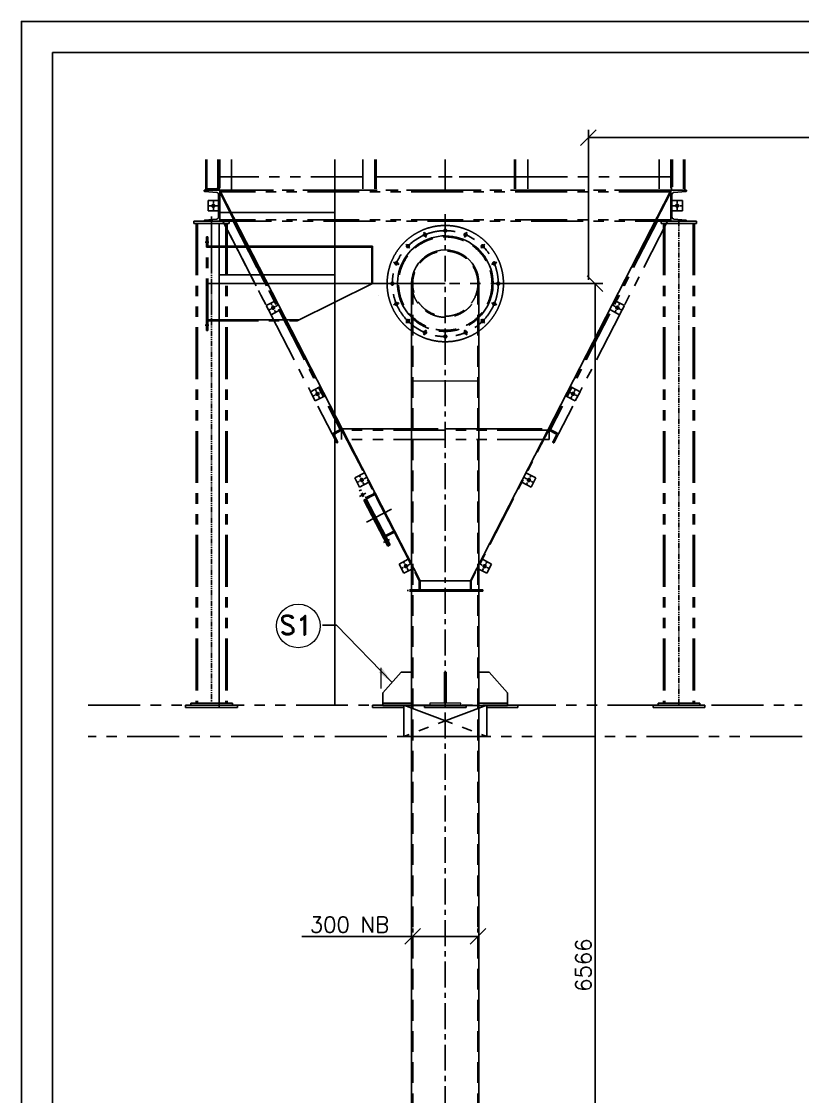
# Model space of a CAD drawing. Header units: inches. Extents: x 0 to 157513, y -28488 to 35640.
# Drawn here: x 55134 to 62654, y 25285 to 35640 of the extents above; entities that cross this region are included whole.
import ezdxf

# ---------------------------------------------------------------- set-up
doc = ezdxf.new("R2010")
doc.units = ezdxf.units.IN
doc.header["$LTSCALE"] = 400
doc.header["$MEASUREMENT"] = 0
for name, pattern in [('0', [0]), ('CENTER', [2, 1.25, -0.25, 0.25, -0.25]), ('DASHED2', [0.375, 0.25, -0.125]), ('HIDDEN', [9.525, 6.35, -3.175]), ('HIDDEN2', [4.7625, 3.175, -1.5875]), ('PHANTOM', [2.5, 1.25, -0.25, 0.25, -0.25, 0.25, -0.25])]:
    doc.linetypes.add(name, pattern=pattern)
for name, color, linetype in [('BF', 8, 'PHANTOM'), ('cen', 1, 'CENTER'), ('DIM', 1, 'Continuous'), ('hid', 3, 'HIDDEN2'), ('STR', 8, 'PHANTOM')]:
    doc.layers.add(name, color=color, linetype=linetype)
doc.layers.add('bordertext', color=1, linetype='Continuous', lineweight=20)
doc.layers.add('R- PHANTOM', color=3, linetype='PHANTOM', lineweight=9)
doc.styles.add('RD', font='ROMAND.SHX')
doc.styles.add('ROMANS', font='romans')
doc.dimstyles.new('SAM2 60 SC', dxfattribs={"dimscale": 60, "dimtxt": 2.5, "dimasz": 2.5, "dimexe": 1.25, "dimexo": 0.625, "dimtad": 1, "dimtoh": 1, "dimdec": 0, "dimdsep": 46, "dimtxsty": 'ROMANS', "dimblk": 'OBLIQUE', "dimcen": 2.5, "dimclrd": 1, "dimclre": 1, "dimclrt": 256, "dimadec": 0, "dimazin": 2, "dimtfac": 1, "dimtdec": 0, "dimtofl": 0, "dimtmove": 0, "dimatfit": 3, "dimfxl": 1, "dimtolj": 1, "dimtzin": 0, "dimarcsym": 1})
doc.dimstyles.new('STANDARD$7', dxfattribs={"dimscale": 25, "dimtxt": 2.5, "dimasz": 2.5, "dimexe": 1.5, "dimexo": 1, "dimgap": 1, "dimtad": 1, "dimdec": 3, "dimzin": 12, "dimdsep": 46, "dimtxsty": 'ROMANS', "dimcen": 125, "dimclrd": 1, "dimclre": 1, "dimclrt": 7, "dimadec": 0, "dimazin": 3, "dimtp": 0.051, "dimtm": 0.032, "dimtfac": 0.6, "dimtdec": 3, "dimtmove": 0, "dimatfit": 3, "dimfxl": 1, "dimtvp": 1, "dimtolj": 1, "dimtzin": 0, "dimarcsym": 1})

# ---------------------------------------------------------------- blocks, each defined once
blk = doc.blocks.new('m1ele611bf4')
at = {"ltscale": 10}
for p, q in [((-9928.5, 73049.6, 383), (-9928.5, 66762, 162.7)), ((-9603.3, 73049.6, 383), (-9603.3, 66762, 162.7))]:
    blk.add_line(p, q, dxfattribs=at)
blk.add_line((-9928.5, 72580.7, 349.4), (-9603.3, 72580.1, 366.5))
at = {"color": 7, "ltscale": 10}
for p, q in [((-10065.3, 71078.5, 385.1), (-9977.3, 71178.5, 385.1)), ((-9977.3, 71178.5, 385.1), (-9927.3, 71178.5, 385.1)), ((-9769.3, 71028.5, 385.1), (-9769.3, 71178.5, 385.1)), ((-9761.3, 71178.5, 385.1), (-9769.3, 71178.5, 385.1)), ((-9761.3, 71028.5, 385.1), (-9761.3, 71178.5, 385.1)), ((-9553.3, 71178.5, 385.1), (-9603.3, 71178.5, 385.1)), ((-9465.3, 71078.5, 385.1), (-9553.3, 71178.5, 385.1)), ((-10065.3, 71018.5, 385.1), (-10065.3, 71078.5, 385.1)), ((-9465.3, 71018.5, 385.1), (-9465.3, 71078.5, 385.1)), ((-10065.3, 71028.5, 385.1), (-9927.3, 71028.5, 385.1)), ((-10065.3, 71018.5, 385.1), (-9927.3, 71018.5, 385.1)), ((-9465.3, 71028.5, 385.1), (-9603.3, 71028.5, 385.1)), ((-9465.3, 71018.5, 385.1), (-9603.3, 71018.5, 385.1))]:
    blk.add_line(p, q, dxfattribs=at)
at = {"ltscale": 10}
for centre, radius, start, end in [((-9765.3, 73049.6, 385.1), 230, 314.7769, 224.7898), ((-9765.3, 73049.6, 383), 162, 359.991, 180.009)]:
    blk.add_arc(centre, radius, start, end, dxfattribs=at)
at = {"layer": 'BF'}
blk.add_line((-9965.3, 71018.5, 385.1), (-9565.3, 71018.5, 385.1), dxfattribs=at)
at = {"layer": 'BF', "elevation": 405.6}
blk.add_lwpolyline([(-9865.3, 71008.5), (-9665.3, 71008.5), (-9665.3, 71018.5), (-9865.3, 71018.5)], close=True, dxfattribs=at)
at = {"layer": 'hid', "linetype": 'DASHED2'}
for p, q in [((-9922.3, 73049.6, 383), (-9922.3, 66762, 162.7)), ((-9608.3, 73049.6, 383), (-9608.3, 66762, 162.7))]:
    blk.add_line(p, q, dxfattribs=at)
for centre, radius in [((-9765.3, 73049.6, 385.1), 225), ((-9765.3, 73049.6, 383), 157)]:
    blk.add_circle(centre, radius, dxfattribs=at)
for centre, radius, start, end in [((-9765.3, 73049.6, 383), 162, 179.991, 0.009), ((-9765.3, 73049.6, 385.1), 230, 224.7943, 314.7724)]:
    blk.add_arc(centre, radius, start, end, dxfattribs=at)
at = {"layer": 'R- PHANTOM', "color": 7, "ltscale": 0.5, "elevation": 385.1}
blk.add_lwpolyline([(-9840.3, 71018.5), (-9690.3, 71018.5), (-9690.3, 71028.5), (-9840.3, 71028.5)], close=True, dxfattribs=at)
blk = doc.blocks.new('_OBLIQUE')
at = {"color": 0, "linetype": 'ByBlock'}
blk.add_line((-0.5, -0.5), (0.5, 0.5), dxfattribs=at)
blk = doc.blocks.new('*D101')
at = {"color": 1, "lineweight": -2}
for p, q in [((59776, 33115), (60732, 33115)), ((60657, 19984), (60657, 33115)), ((59252, 19984), (60732, 19984))]:
    blk.add_line(p, q, dxfattribs=at)
at = {"layer": 'Defpoints', "color": 0}
for p in [(59739, 33115, 723), (60657, 33115), (59215, 19984, -366)]:
    blk.add_point(p, dxfattribs=at)
at = {"color": 1, "lineweight": -2, "xscale": 150, "yscale": 150, "zscale": 150}
for p, rotation in [((60657, 33115), 90), ((60657, 19984), 270)]:
    blk.add_blockref('_OBLIQUE', p, dxfattribs=dict(at, rotation=rotation))
at = {"insert": (60545, 26549), "char_height": 150, "attachment_point": 5, "rotation": 90, "style": 'ROMANS'}
blk.add_mtext('\\A1;6566', dxfattribs=at)
blk = doc.blocks.new('*D197')
at = {"color": 1, "lineweight": -2}
for p, q in [((60593, 33151), (60593, 34596)), ((66793, 33711), (66793, 34596)), ((60593, 34521), (66793, 34521))]:
    blk.add_line(p, q, dxfattribs=at)
at = {"layer": 'Defpoints', "color": 0}
for p in [(66793, 34521), (66793, 33674), (60593, 33114, 0)]:
    blk.add_point(p, dxfattribs=at)
at = {"color": 1, "lineweight": -2, "xscale": 150, "yscale": 150, "zscale": 150, "rotation": 180}
blk.add_blockref('_OBLIQUE', (60593, 34521), dxfattribs=at)
at = {"color": 1, "lineweight": -2, "xscale": 150, "yscale": 150, "zscale": 150}
blk.add_blockref('_OBLIQUE', (66793, 34521), dxfattribs=at)
at = {"insert": (63693, 34633), "char_height": 150, "attachment_point": 5, "style": 'ROMANS'}
blk.add_mtext('\\A1;3100', dxfattribs=at)
blk = doc.blocks.new('*D102')
at = {"color": 1, "lineweight": -2}
for p, q in [((58901, 26827), (57833, 26827)), ((58901, 26865), (58901, 26902)), ((59529, 26827), (58901, 26827)), ((59529, 26865), (59529, 26902))]:
    blk.add_line(p, q, dxfattribs=at)
at = {"layer": 'Defpoints', "color": 0}
for p in [(58901, 26827), (58901, 26827), (59529, 26827)]:
    blk.add_point(p, dxfattribs=at)
at = {"color": 1, "lineweight": -2, "xscale": 150, "yscale": 150, "zscale": 150, "rotation": 180}
blk.add_blockref('_OBLIQUE', (58901, 26827), dxfattribs=at)
at = {"color": 1, "lineweight": -2, "xscale": 150, "yscale": 150, "zscale": 150}
blk.add_blockref('_OBLIQUE', (59529, 26827), dxfattribs=at)
at = {"insert": (58292, 26940), "char_height": 150, "attachment_point": 5, "style": 'ROMANS'}
blk.add_mtext('\\A1;300 NB', dxfattribs=at)
blk = doc.blocks.new('A1 title blck promac')
at = {"color": 4, "linetype": '0'}
blk.add_lwpolyline([(2099534, -476612), (2149994, -476612), (2149994, -440972), (2099534, -440972)], close=True, dxfattribs=at)
blk.add_lwpolyline([(2100785, -476312), (2149694, -476312), (2149694, -441272), (2099834, -441272), (2099834, -470228)], dxfattribs=at)

msp = doc.modelspace()

# ---------------------------------------------------------------- linework, layer by layer
msp.add_line((59064.8, 29052.7, 723.4), (59364.8, 29052.7, 723.4))
at = {"layer": 'BF'}
for p, q in [((56907.8, 34018.9, 723.4), (56907.8, 34311.9, 723.4)), ((56919.8, 34026.9, 723.4), (56919.8, 34311.9, 723.4)), ((57025.8, 34311.9, 723.4), (57025.8, 34014.9, 723.4)), ((57037.8, 34311.9, 723.4), (57037.8, 34014.9, 723.4)), ((57042.8, 34311.9, 723.4), (57042.8, 34144.9, 723.4)), ((57155.8, 34311.9, 723.4), (57155.8, 34144.9, 723.4)), ((58419.8, 34026.9, 723.4), (58419.8, 34311.9, 723.4)), ((58537.8, 34026.9, 723.4), (58537.8, 34311.9, 723.4)), ((58549.8, 34026.9, 723.4), (58549.8, 34311.9, 723.4)), ((59879.8, 34026.9, 723.4), (59879.8, 34311.9, 723.4)), ((59891.8, 34026.9, 723.4), (59891.8, 34311.9, 723.4)), ((60009.8, 34026.9, 723.4), (60009.8, 34311.9, 723.4)), ((61273.8, 34311.9, 723.4), (61273.8, 34144.9, 723.4)), ((61386.8, 34311.9, 723.4), (61386.8, 34034.9, 723.4)), ((61391.8, 34311.9, 723.4), (61391.8, 34014.9, 723.4)), ((61403.8, 34311.9, 723.4), (61403.8, 34136.9, 723.4)), ((61509.8, 34311.9, 723.4), (61509.8, 34026.9, 723.4)), ((61521.8, 34311.9, 723.4), (61521.8, 34018.9, 723.4)), ((57025.8, 34136.9, 723.4), (57025.8, 34046.9, 723.4)), ((57037.8, 34144.9, 723.4), (57033.8, 34144.9, 723.4)), ((58419.8, 34144.9, 723.4), (57037.8, 34144.9, 723.4)), ((57037.8, 34144.9, 723.4), (57037.8, 34014.9, 723.4)), ((57042.8, 34144.9, 723.4), (57042.8, 34034.9, 723.4)), ((58549.8, 34144.4, 723.4), (59779.8, 34144.4, 723.4)), ((59879.8, 34144.4, 723.4), (58549.8, 34144.4, 723.4)), ((61391.8, 34144.9, 723.4), (60009.8, 34144.9, 723.4)), ((61391.8, 34144.9, 723.4), (61391.8, 34014.9, 723.4)), ((61391.8, 34144.9, 723.4), (61395.8, 34144.9, 723.4)), ((61403.8, 34136.9, 723.4), (61403.8, 34046.9, 723.4)), ((61359.8, 34014.9, 723.4), (56892.8, 34014.9, 723.4)), ((56907.8, 34018.9, 723.4), (56907.8, 34014.9, 723.4)), ((57037.8, 34014.9, 723.4), (56907.8, 34014.9, 723.4)), ((57005.8, 34026.9, 723.4), (56915.8, 34026.9, 723.4)), ((57042.8, 34014.9, 723.4), (61386.8, 34014.9, 723.4)), ((61386.8, 33999.9, 723.4), (57042.8, 33999.9, 723.4)), ((57042.8, 33994.9, 723.4), (57049.1, 33998.1, 723.4)), ((57042.8, 33994.9, 723.4), (57186.6, 33714.9, 723.4)), ((61386.8, 33994.9, 723.4), (61243, 33714.9, 723.4)), ((61386.8, 33994.9, 723.4), (61380.4, 33998.1, 723.4)), ((56794.8, 33694.9, 723.4), (56794.8, 33714.9, 723.4)), ((56794.8, 33714.9, 723.4), (57134.8, 33714.9, 723.4)), ((57134.8, 33694.9, 723.4), (56794.8, 33694.9, 723.4)), ((56815, 33694.9, 723.4), (56815, 29072.7, 723.4)), ((56829, 33694.9, 723.4), (56829, 29072.7, 723.4)), ((56964.8, 33714.9, 723.4), (56964.8, 32754.9, 723.4)), ((61386.8, 33729.9, 723.4), (57042.8, 33729.9, 723.4)), ((57042.8, 33714.9, 723.4), (61386.8, 33714.9, 723.4)), ((57074.2, 33714.9, 723.4), (58125, 31668.8, 723.4)), ((57100.5, 33694.9, 723.4), (57100.5, 29072.7, 723.4)), ((57114.5, 33694.9, 723.4), (57114.5, 29072.7, 723.4)), ((57134.8, 33714.9, 723.4), (57134.8, 33694.9, 723.4)), ((57173.1, 33714.9, 723.4), (58203.1, 31709.3, 723.4)), ((57186.6, 33714.9, 723.4), (58964.8, 30252.7, 723.4)), ((57193.7, 33714.9, 723.4), (57741.3, 32648.6, 723.4)), ((61243, 33714.9, 723.4), (59464.8, 30252.7, 723.4)), ((61256.5, 33714.9, 723.4), (60226.4, 31709.3, 723.4)), ((61355.4, 33714.9, 723.4), (60304.5, 31668.8, 723.4)), ((61294.8, 33694.9, 723.4), (61294.8, 33714.9, 723.4)), ((61294.8, 33714.9, 723.4), (61634.8, 33714.9, 723.4)), ((61634.8, 33694.9, 723.4), (61294.8, 33694.9, 723.4)), ((61315, 33694.9, 723.4), (61315, 29072.7, 723.4)), ((61329, 33694.9, 723.4), (61329, 29072.7, 723.4)), ((61600.5, 33694.9, 723.4), (61600.5, 29072.7, 723.4)), ((61614.5, 33694.9, 723.4), (61614.5, 29072.7, 723.4)), ((61634.8, 33714.9, 723.4), (61634.8, 33694.9, 723.4)), ((56914.8, 32664.9, 723.4), (56914.8, 33564.9, 723.4)), ((56914.8, 33564.9, 723.4), (56926.8, 33564.9, 723.4)), ((56926.8, 32664.9, 723.4), (56926.8, 33564.9, 723.4)), ((57142.8, 33581.2, 723.4), (57621.8, 32648.6, 723.4)), ((57241.8, 33581.2, 723.4), (57720.8, 32648.6, 723.4)), ((57255.3, 33581.2, 723.4), (57734.2, 32648.6, 723.4)), ((59030.3, 33560.2, 723.4), (59008.9, 33611.9, 723.4)), ((59214.8, 33596.9, 723.4), (59214.8, 33652.9, 723.4)), ((59399.2, 33560.2, 723.4), (59420.7, 33611.9, 723.4)), ((56903.9, 33514.9, 723.4), (56939.2, 33514.9, 723.4)), ((56914.8, 33528.9, 723.4), (56926.8, 33528.9, 723.4)), ((56914.8, 33500.9, 723.4), (56926.8, 33500.9, 723.4)), ((58873.9, 33455.7, 723.4), (58834.3, 33495.3, 723.4)), ((59555.6, 33455.7, 723.4), (59595.2, 33495.3, 723.4)), ((58769.5, 33299.3, 723.4), (58717.7, 33320.8, 723.4)), ((59660.1, 33299.3, 723.4), (59711.8, 33320.8, 723.4)), ((58654.8, 33114.9, 723.4), (59774.8, 33114.9, 723.4)), ((58732.8, 33114.9, 723.4), (58676.8, 33114.9, 723.4)), ((59696.8, 33114.9, 723.4), (59752.8, 33114.9, 723.4)), ((57579.1, 32950.3, 723.4), (57490.4, 32904.1, 723.4)), ((58570.8, 32997.2, 723.4), (58570.8, 32997.1, 723.4)), ((58769.5, 32930.4, 723.4), (58717.7, 32909, 723.4)), ((59660.1, 32930.4, 723.4), (59711.8, 32909, 723.4)), ((60850.5, 32950.3, 723.4), (60939.2, 32904.1, 723.4)), ((57490.4, 32904.1, 723.4), (57536.6, 32815.4, 723.4)), ((57625.3, 32861.7, 723.4), (57536.6, 32815.4, 723.4)), ((60804.2, 32861.7, 723.4), (60892.9, 32815.4, 723.4)), ((60939.2, 32904.1, 723.4), (60892.9, 32815.4, 723.4)), ((56914.8, 32754.9, 723.4), (57787.7, 32754.9, 723.4)), ((56914.8, 32728.9, 723.4), (56926.8, 32728.9, 723.4)), ((58873.9, 32774, 723.4), (58834.3, 32734.4, 723.4)), ((59555.6, 32774, 723.4), (59595.2, 32734.4, 723.4)), ((56903.9, 32714.9, 723.4), (56939.2, 32714.9, 723.4)), ((56914.8, 32700.9, 723.4), (56926.8, 32700.9, 723.4)), ((56914.8, 32664.9, 723.4), (56926.8, 32664.9, 723.4)), ((57734.2, 32648.6, 723.4), (58964.8, 30252.7, 723.4)), ((57741.3, 32648.6, 723.4), (58971.9, 30252.7, 723.4)), ((59030.3, 32669.6, 723.4), (59008.9, 32617.8, 723.4)), ((59214.8, 32632.9, 723.4), (59214.8, 32576.9, 723.4)), ((59399.2, 32669.6, 723.4), (59420.7, 32617.8, 723.4)), ((58005.4, 32120.3, 723.4), (57916.7, 32074.1, 723.4)), ((60424.2, 32120.3, 723.4), (60512.9, 32074.1, 723.4)), ((57916.7, 32074.1, 723.4), (57962.9, 31985.4, 723.4)), ((58051.6, 32031.7, 723.4), (57962.9, 31985.4, 723.4)), ((60378, 32031.7, 723.4), (60466.6, 31985.4, 723.4)), ((60512.9, 32074.1, 723.4), (60466.6, 31985.4, 723.4)), ((58213.8, 31714.9, 723.4), (58125, 31668.8, 723.4)), ((58210.4, 31699.6, 723.4), (58151.9, 31669.2, 723.4)), ((58213.8, 31714.9, 723.4), (60215.8, 31714.9, 723.4)), ((58213.8, 31714.9, 723.4), (58213.8, 31614.9, 723.4)), ((58214.7, 31713.1, 723.4), (58213.8, 31714.9, 723.4)), ((60215.8, 31702.9, 723.4), (58213.8, 31702.9, 723.4)), ((60146.6, 31714.9, 723.4), (58308, 31714.9, 723.4)), ((60214.8, 31713.1, 723.4), (60215.8, 31714.9, 723.4)), ((60215.8, 31714.9, 723.4), (60215.8, 31614.9, 723.4)), ((60215.8, 31714.9, 723.4), (60304.5, 31668.8, 723.4)), ((60219.1, 31699.6, 723.4), (60277.7, 31669.2, 723.4)), ((58125, 31668.8, 723.4), (58171.1, 31580, 723.4)), ((58146.7, 31653, 723.4), (58177.1, 31594.5, 723.4)), ((60215.8, 31614.9, 723.4), (58213.8, 31614.9, 723.4)), ((60282.8, 31653, 723.4), (60252.4, 31594.5, 723.4)), ((60304.5, 31668.8, 723.4), (60258.5, 31580, 723.4)), ((58172.9, 31581, 723.4), (58171.1, 31580, 723.4)), ((60256.7, 31581, 723.4), (60258.5, 31580, 723.4)), ((58431.6, 31290.3, 723.4), (58343, 31244.1, 723.4)), ((59997.9, 31290.3, 723.4), (60086.6, 31244.1, 723.4)), ((58343, 31244.1, 723.4), (58389.2, 31155.4, 723.4)), ((58477.9, 31201.7, 723.4), (58389.2, 31155.4, 723.4)), ((59951.7, 31201.7, 723.4), (60040.3, 31155.4, 723.4)), ((60086.6, 31244.1, 723.4), (60040.3, 31155.4, 723.4)), ((58385.1, 31118.9, 723.4), (58406.4, 31129.9, 723.4)), ((58662.1, 30586.6, 723.4), (58385.1, 31118.9, 723.4)), ((58389.6, 31064.8, 723.4), (58448.1, 31095.3, 723.4)), ((58672.7, 30592.1, 723.4), (58395.8, 31124.4, 723.4)), ((58402.7, 31085.1, 723.4), (58424, 31096.2, 723.4)), ((58683.4, 30597.7, 723.4), (58406.4, 31129.9, 723.4)), ((58413.8, 31063.9, 723.4), (58435.1, 31074.9, 723.4)), ((58431.3, 31030.1, 723.4), (58542.8, 31088.1, 723.4)), ((58448, 31050.1, 723.4), (58531.6, 31093.6, 723.4)), ((58527, 31102.5, 723.4), (58522.8, 31089, 723.4)), ((58531.6, 31093.6, 723.4), (58725.5, 30721, 723.4)), ((58443.4, 31059, 723.4), (58456.8, 31054.7, 723.4)), ((58455.9, 30817.5, 723.4), (58695.5, 30942.2, 723.4)), ((58615.9, 30675.3, 723.4), (58725.5, 30732.3, 723.4)), ((58620.4, 30621.3, 723.4), (58678.9, 30651.7, 723.4)), ((58633.5, 30641.6, 723.4), (58654.8, 30652.7, 723.4)), ((58641.8, 30677.5, 723.4), (58725.5, 30721, 723.4)), ((58646.4, 30668.6, 723.4), (58650.7, 30682.1, 723.4)), ((58730.1, 30712.2, 723.4), (58716.6, 30716.4, 723.4)), ((58644.5, 30620.3, 723.4), (58665.8, 30631.4, 723.4)), ((58662.1, 30586.6, 723.4), (58683.4, 30597.7, 723.4)), ((58857.9, 30460.3, 723.4), (58769.3, 30414.1, 723.4)), ((59571.6, 30460.3, 723.4), (59660.3, 30414.1, 723.4)), ((58769.3, 30414.1, 723.4), (58815.5, 30325.4, 723.4)), ((58904.2, 30371.7, 723.4), (58815.5, 30325.4, 723.4)), ((59525.4, 30371.7, 723.4), (59614, 30325.4, 723.4)), ((59660.3, 30414.1, 723.4), (59614, 30325.4, 723.4)), ((58964.8, 30252.7, 723.4), (59464.8, 30252.7, 723.4)), ((58964.8, 30252.7, 723.4), (58964.8, 30152.7, 723.4)), ((58964.8, 30252.7, 723.4), (58964.8, 30152.7, 723.4)), ((58971.5, 30252.7, 723.4), (58971.5, 30152.7, 723.4)), ((59464.8, 30252.7, 723.4), (59014.8, 30252.7, 723.4)), ((59458.4, 30252.7, 723.4), (59458.4, 30152.7, 723.4)), ((59464.8, 30252.7, 723.4), (59464.8, 30152.7, 723.4)), ((59464.8, 30252.7, 723.4), (59464.8, 30152.7, 723.4)), ((59574.8, 30164.7, 723.4), (58854.8, 30164.7, 723.4)), ((58854.8, 30152.7, 723.4), (58854.8, 30164.7, 723.4)), ((59574.8, 30152.7, 723.4), (58854.8, 30152.7, 723.4)), ((58870.8, 30164.7, 723.4), (59514.8, 30164.7, 723.4)), ((58870.8, 30152.7, 723.4), (59514.8, 30152.7, 723.4)), ((58885.8, 30152.7, 723.4), (58885.8, 30164.7, 723.4)), ((58899.8, 30146.6, 723.4), (58899.8, 30172.3, 723.4)), ((58913.8, 30152.7, 723.4), (58913.8, 30164.7, 723.4)), ((59515.8, 30152.7, 723.4), (59515.8, 30164.7, 723.4)), ((59529.8, 30146.6, 723.4), (59529.8, 30172.3, 723.4)), ((59543.8, 30152.7, 723.4), (59543.8, 30164.7, 723.4)), ((59574.8, 30152.7, 723.4), (59574.8, 30164.7, 723.4)), ((57164.8, 29072.7, 723.4), (56764.8, 29072.7, 723.4)), ((56764.8, 29072.7, 723.4), (56764.8, 29052.7, 723.4)), ((56764.8, 29052.7, 723.4), (57164.8, 29052.7, 723.4)), ((57164.8, 29052.7, 723.4), (57164.8, 29072.7, 723.4)), ((58814.8, 28752.1, -2715.9), (58814.8, 29052.7, 764.4)), ((58814.8, 29052.7, 764.4), (59614.8, 28752.1, -2715.9)), ((59614.8, 29052.7, 764.4), (58814.8, 28752.1, -2715.9)), ((59614.8, 29052.7, 764.4), (59614.8, 28752.1, -2715.9)), ((61264.8, 29052.7, 723.4), (61264.8, 29072.7, 723.4)), ((61264.8, 29072.7, 723.4), (61664.8, 29072.7, 723.4)), ((61664.8, 29052.7, 723.4), (61264.8, 29052.7, 723.4)), ((61664.8, 29072.7, 723.4), (61664.8, 29052.7, 723.4)), ((58814.8, 28752.1, -2715.9), (59614.8, 28752.1, -2715.9))]:
    msp.add_line(p, q, dxfattribs=at)
at = {"layer": 'BF', "linetype": '0'}
for p, q in [((58150.8, 34311.9, 723.4), (58150.8, 29052.7, 723.4)), ((58150.8, 33799.4, 723.4), (57038.8, 33799.4, 723.4)), ((57038.8, 33694.9, 723.4), (57038.8, 29032.7, 723.4)), ((58150.8, 33199.4, 723.4), (57038.8, 33199.4, 723.4))]:
    msp.add_line(p, q, dxfattribs=at)
at = {"layer": 'BF', "ltscale": 5}
for p, q in [((59214.8, 34014.9, 723.4), (59214.8, 34311.9, 723.4)), ((56914.8, 33114.9, 723.4), (59214.8, 33114.9, 723.4))]:
    msp.add_line(p, q, dxfattribs=at)
at = {"layer": 'BF', "linetype": 'HIDDEN2'}
for p, q in [((57155.8, 34144.9, 723.4), (57155.8, 34014.9, 723.4)), ((60009.8, 34144.9, 723.4), (59879.8, 34144.9, 723.4)), ((61273.8, 34144.9, 723.4), (61273.8, 34026.9, 723.4))]:
    msp.add_line(p, q, dxfattribs=at)
at = {"layer": 'BF', "linetype": 'HIDDEN', "ltscale": 300}
for p, q in [((57049.1, 33998.1, 723.4), (58972.6, 30253.1, 723.4)), ((61380.4, 33998.1, 723.4), (59456.9, 30253.1, 723.4)), ((56914.8, 33474.9, 723.4), (58514.8, 33474.9, 723.4)), ((56914.8, 33464.9, 723.4), (58514.8, 33464.9, 723.4)), ((58508.5, 33464.9, 723.4), (58508.5, 33112, 723.4)), ((58514.8, 33474.9, 723.4), (58514.8, 33114.9, 723.4)), ((58514.8, 33114.9, 723.4), (57787.7, 32754.9, 723.4)), ((56914.8, 32764.9, 723.4), (57806.5, 32764.9, 723.4)), ((57214.8, 29052.7, 723.4), (56714.8, 29052.7, 723.4)), ((56714.8, 29052.7, 723.4), (56714.8, 29032.7, 723.4)), ((56714.8, 29032.7, 723.4), (57214.8, 29032.7, 723.4)), ((57214.8, 29032.7, 723.4), (57214.8, 29052.7, 723.4)), ((61714.8, 29052.7, 723.4), (61214.8, 29052.7, 723.4)), ((61214.8, 29052.7, 723.4), (61214.8, 29032.7, 723.4)), ((61214.8, 29032.7, 723.4), (61714.8, 29032.7, 723.4)), ((61714.8, 29032.7, 723.4), (61714.8, 29052.7, 723.4))]:
    msp.add_line(p, q, dxfattribs=at)
at = {"layer": 'BF', "linetype": 'CENTER', "ltscale": 0.05}
for p, q in [((56932, 33864.9, 723.4), (57032, 33864.9, 723.4)), ((56982, 33914.9, 723.4), (56982, 33814.9, 723.4)), ((61497.6, 33864.9, 723.4), (61397.6, 33864.9, 723.4)), ((61447.6, 33914.9, 723.4), (61447.6, 33814.9, 723.4)), ((57602.1, 32905.9, 723.4), (57513.5, 32859.7, 723.4)), ((57580.8, 32838.5, 723.4), (57534.6, 32927.1, 723.4)), ((60827.5, 32905.9, 723.4), (60916, 32859.7, 723.4)), ((60848.7, 32838.5, 723.4), (60894.9, 32927.1, 723.4)), ((58028.4, 32075.9, 723.4), (57939.8, 32029.7, 723.4)), ((58007.1, 32008.5, 723.4), (57960.9, 32097.1, 723.4)), ((60401.2, 32075.9, 723.4), (60489.7, 32029.7, 723.4)), ((60422.4, 32008.5, 723.4), (60468.6, 32097.1, 723.4)), ((58454.6, 31245.9, 723.4), (58366.1, 31199.7, 723.4)), ((58433.4, 31178.5, 723.4), (58387.2, 31267.1, 723.4)), ((59974.9, 31245.9, 723.4), (60063.4, 31199.7, 723.4)), ((59996.1, 31178.5, 723.4), (60042.4, 31267.1, 723.4)), ((58880.9, 30415.9, 723.4), (58792.4, 30369.7, 723.4)), ((58859.7, 30348.5, 723.4), (58813.5, 30437.1, 723.4)), ((59548.6, 30415.9, 723.4), (59637.2, 30369.7, 723.4)), ((59569.8, 30348.5, 723.4), (59616.1, 30437.1, 723.4))]:
    msp.add_line(p, q, dxfattribs=at)
at = {"layer": 'BF', "ltscale": 0.1}
for p, q in [((56964.8, 33760.9, 723.4), (56964.8, 29052.7, 723.4)), ((61464.8, 33714.9, 723.4), (61464.8, 29052.7, 723.4))]:
    msp.add_line(p, q, dxfattribs=at)
at = {"layer": 'BF', "lineweight": 13}
msp.add_line((58598.8, 29214.2, 743.6), (58598.8, 29414.1, 743.6), dxfattribs=at)
at = {"layer": 'BF', "elevation": 723.4}
for points in [[(56892.8, 33719.4, -0.3888787), (56900.1, 33727.4), (57013.7, 33737.3, 0.3888787), (57032, 33757.2), (57032, 33972.5, 0.3888787), (57013.7, 33992.4), (56900.1, 34002.4, -0.3888787), (56892.8, 34010.3), (56892.8, 34014.9), (57042.8, 34014.9), (57042.8, 33714.9), (56892.8, 33714.9)], [(61536.8, 33719.4, 0.3888787), (61529.5, 33727.4), (61415.8, 33737.3, -0.3888787), (61397.6, 33757.2), (61397.6, 33972.5, -0.3888787), (61415.8, 33992.4), (61529.5, 34002.4, 0.3888787), (61536.8, 34010.3), (61536.8, 34014.9), (61386.8, 34014.9), (61386.8, 33714.9), (61536.8, 33714.9)]]:
    msp.add_lwpolyline(points, format="xyb", close=True, dxfattribs=at)
for points in [[(56932, 33814.9), (57032, 33814.9), (57032, 33914.9), (56932, 33914.9)], [(61497.6, 33814.9), (61397.6, 33814.9), (61397.6, 33914.9), (61497.6, 33914.9)], [(58814.8, 29032.7), (58514.8, 29032.7), (58514.8, 29052.7), (58814.8, 29052.7)], [(59614.8, 29032.7), (59914.8, 29032.7), (59914.8, 29052.7), (59614.8, 29052.7)]]:
    msp.add_lwpolyline(points, close=True, dxfattribs=at)
at = {"layer": 'BF'}
for centre, radius in [((56982, 33864.9, 723.4), 14), ((61447.6, 33864.9, 723.4), 14), ((59214.8, 33114.9, 723.4), 510), ((59019.6, 33586, 723.4), 14), ((59214.8, 33624.9, 723.4), 14), ((59409.9, 33586, 723.4), 14), ((58854.1, 33475.5, 723.4), 14), ((59575.4, 33475.5, 723.4), 14), ((58743.6, 33310, 723.4), 14), ((59686, 33310, 723.4), 14), ((58704.8, 33114.9, 723.4), 14), ((59724.8, 33114.9, 723.4), 14), ((58743.6, 32919.7, 723.4), 14), ((59686, 32919.7, 723.4), 14), ((57557.8, 32882.9, 723.4), 14), ((60871.7, 32882.9, 723.4), 14), ((58854.1, 32754.2, 723.4), 14), ((59575.4, 32754.2, 723.4), 14), ((59019.6, 32643.7, 723.4), 14), ((59214.8, 32604.9, 723.4), 14), ((59409.9, 32643.7, 723.4), 14), ((57984.1, 32052.9, 723.4), 14), ((60445.4, 32052.9, 723.4), 14), ((58410.4, 31222.9, 723.4), 14), ((60019.1, 31222.9, 723.4), 14), ((58836.7, 30392.9, 723.4), 14), ((59592.8, 30392.9, 723.4), 14)]:
    msp.add_circle(centre, radius, dxfattribs=at)
at = {"layer": 'BF', "linetype": 'HIDDEN', "ltscale": 300}
msp.add_circle((59214.8, 33114.9, 723.4), 560, dxfattribs=at)
at = {"layer": 'BF'}
for centre, radius, start, end in [((57033.8, 34136.9, 723.4), 8, 90, 180), ((61395.8, 34136.9, 723.4), 8, 0, 90), ((56915.8, 34018.9, 723.4), 8, 90, 180), ((57005.8, 34046.9, 723.4), 20, 270, 0), ((58205.8, 31708.5, 723.4), 10, 297.42463, 27.42463), ((60223.7, 31708.5, 723.4), 10, 152.57537, 242.57537), ((58157.4, 31658.6, 723.4), 12, 117.42463, 207.42463), ((58168.3, 31589.8, 723.4), 10, 297.42463, 27.42463), ((60261.3, 31589.8, 723.4), 10, 152.57537, 242.57537), ((60272.2, 31658.6, 723.4), 12, 332.57537, 62.57537)]:
    msp.add_arc(centre, radius, start, end, dxfattribs=at)
for points in [[(58527, 31102.5, 723.4), (58531.6, 31093.6, 723.4), (58522.8, 31089, 723.4)], [(58443.4, 31059, 723.4), (58448, 31050.1, 723.4), (58456.8, 31054.7, 723.4)], [(58646.4, 30668.6, 723.4), (58641.8, 30677.5, 723.4), (58650.7, 30682.1, 723.4)], [(58730.1, 30712.2, 723.4), (58725.5, 30721, 723.4), (58716.6, 30716.4, 723.4)]]:
    msp.add_solid(points, dxfattribs=at)
at = {"layer": 'cen', "ltscale": 0.5}
msp.add_line((59214.6, 33784, -366.4), (59214.6, 15766, -366.4), dxfattribs=at)
at = {"layer": 'STR'}
for p, q in [((55777.7, 29052.7, 766), (62651.9, 29052.7, 680.7)), ((62651.9, 28752.7, -2733.5), (55777.7, 28752.7, -2733.5))]:
    msp.add_line(p, q, dxfattribs=at)

# ---------------------------------------------------------------- block references
at = {"xscale": 2, "yscale": 2, "zscale": 2}
msp.add_blockref('m1ele611bf4', (78745.3, -112984.4, -46.9), dxfattribs=at)

# ---------------------------------------------------------------- dimensions: what is measured, and where the dimension line sits
dim = msp.add_linear_dim(base=(66793.1, 34520.8), p1=(60592.9, 33113.9, 0), p2=(66793.1, 33673.9), dimstyle='SAM2 60 SC', override={"dimtoh": 0, "dimlfac": 0.5})
dim.commit()
dim.dimension.update_dxf_attribs({"geometry": '*D197', "text_midpoint": (63693, 34633.3)})
dim = msp.add_linear_dim(base=(60657.2, 33114.9), p1=(59214.6, 19983.6, -366.4), p2=(59738.8, 33114.9, 723.4), angle=90, dimstyle='SAM2 60 SC', override={"dimtoh": 0, "dimlfac": 0.5})
dim.commit()
dim.dimension.update_dxf_attribs({"geometry": '*D101', "text_midpoint": (60544.7, 26549.2)})
dim = msp.add_linear_dim(base=(58900.8, 26827.3, 498.8), p1=(59528.8, 26827.3, 498.8), p2=(58900.8, 26827.3, 498.8), text='300 NB', dimstyle='SAM2 60 SC', override={"dimtoh": 0, "dimlfac": 0.5})
dim.commit()
dim.dimension.update_dxf_attribs({"geometry": '*D102', "text_midpoint": (58291.8, 26939.8, 498.8)})

# ---------------------------------------------------------------- leaders
at = {"layer": 'DIM', "color": 4, "annotation_type": 0, "has_hookline": 1, "hookline_direction": 1, "text_width": 250}
msp.add_leader([(58702.8, 29272.7, 723.4), (58166, 29825.2, 723.4), (58006, 29825.2, 723.4)], dimstyle='STANDARD$7', override={"dimscale": 80, "dimasz": 2, "dimexe": 1, "dimtad": 0, "dimdec": 0, "dimpost": '', "dimcen": 0.9, "dimadec": 1, "dimtp": 0, "dimtm": 0, "dimtfac": 1, "dimtdec": 0, "dimatfit": 0, "dimfxl": 1.5, "dimtvp": 0, "dimtfillclr": 256}, dxfattribs=at)

# ---------------------------------------------------------------- next in the draw order: texts
at = {"insert": (57937.6, 29731.7, 723.4), "char_height": 187.5, "attachment_point": 9, "style": 'RD', "bg_fill": 2}
msp.add_mtext('S1', dxfattribs=at)

# ---------------------------------------------------------------- next in the draw order: linework, layer by layer
at = {"layer": 'bordertext'}
msp.add_circle((57799.7, 29817.5, 723.4), 210, dxfattribs=at)

# ---------------------------------------------------------------- next in the draw order: block references
msp.add_blockref('A1 title blck promac', (-2044400, 476612.3))

doc.saveas('drawing.dxf')
